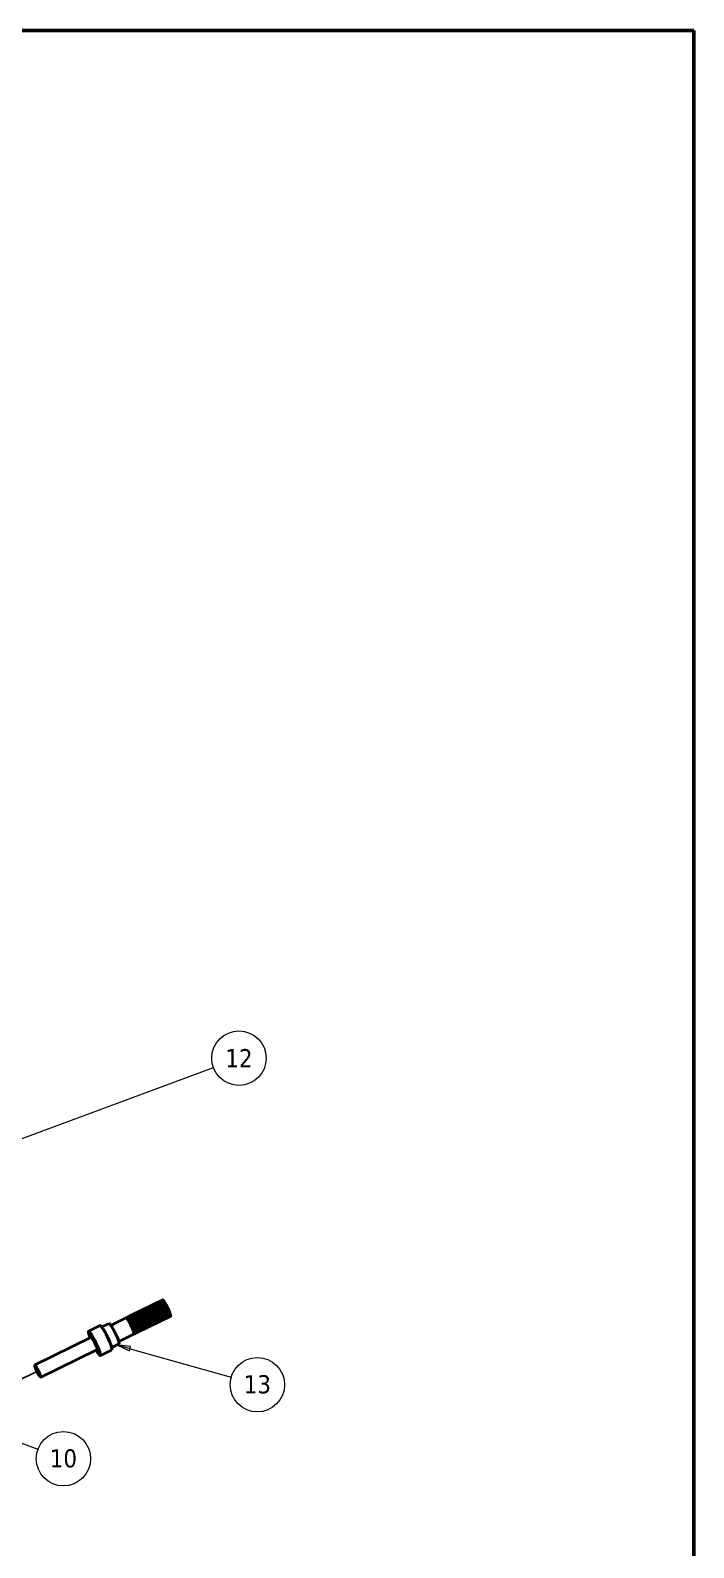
# Model space of a CAD drawing. Header units: millimetres. Extents: x 100 to 4572, y -190 to 4100.
# Drawn here: x 2139 to 2870, y 2429 to 4100 of the extents above; entities that cross this region are included whole.
import ezdxf

# ---------------------------------------------------------------- set-up
doc = ezdxf.new("R2010")
doc.units = ezdxf.units.MM
doc.header["$LTSCALE"] = 10
for name, color, linetype, lineweight in [('Border (ISO)', 7, 'Continuous', 50), ('Symbol (ISO)', 7, 'Continuous', 18), ('Tweak Trail (ISO)', 7, 'Continuous', 25), ('Visible (ISO)', 7, 'Continuous', 35)]:
    doc.layers.add(name, color=color, linetype=linetype, lineweight=lineweight)
doc.styles.add('Note Text (ISO)', font='tahoma.ttf')

# ---------------------------------------------------------------- blocks, each defined once
blk = doc.blocks.new('Borders 1')
at = {"layer": 'Border (ISO)'}
for p, q in [((10, 410), (287, 410)), ((287, 410), (287, 10))]:
    blk.add_line(p, q, dxfattribs=at)
blk = doc.blocks.new('Balloon18')
at = {"layer": 'Symbol (ISO)'}
for p, q in [((206.17, 256.87), (204.77, 257.4)), ((206.26, 257.11), (204.77, 257.4)), ((204.77, 257.4), (206.09, 256.64)), ((206.09, 256.64), (206.26, 257.11)), ((206.17, 256.87), (214.71, 253.71))]:
    blk.add_line(p, q, dxfattribs=at)
at = {"layer": 'Symbol (ISO)', "flags": 128}
blk.add_lwpolyline([(206.26, 257.11), (204.77, 257.4), (206.09, 256.64), (206.26, 257.11)], dxfattribs=at)
at = {"layer": 'Symbol (ISO)'}
blk.add_circle((217.52, 252.67), 3, dxfattribs=at)
blk.add_solid([(206.26, 257.11), (204.77, 257.4), (206.09, 256.64), (206.26, 257.11)], dxfattribs=at)
at = {"layer": 'Symbol (ISO)', "insert": (217.52, 252.69), "char_height": 2, "attachment_point": 5, "style": 'Note Text (ISO)'}
blk.add_mtext('10', dxfattribs=at)
blk = doc.blocks.new('Balloon19')
at = {"layer": 'Symbol (ISO)'}
for p, q in [((224.86, 264.79), (223.42, 265.2)), ((224.93, 265.04), (223.42, 265.2)), ((223.42, 265.2), (224.8, 264.55)), ((224.8, 264.55), (224.93, 265.04)), ((224.86, 264.79), (236.03, 261.64))]:
    blk.add_line(p, q, dxfattribs=at)
at = {"layer": 'Symbol (ISO)', "flags": 128}
blk.add_lwpolyline([(224.93, 265.04), (223.42, 265.2), (224.8, 264.55), (224.93, 265.04)], dxfattribs=at)
at = {"layer": 'Symbol (ISO)'}
blk.add_circle((238.9, 260.82), 3, dxfattribs=at)
blk.add_solid([(224.93, 265.04), (223.42, 265.2), (224.8, 264.55), (224.93, 265.04)], dxfattribs=at)
at = {"layer": 'Symbol (ISO)', "insert": (238.9, 260.85), "char_height": 2, "attachment_point": 5, "style": 'Note Text (ISO)'}
blk.add_mtext('13', dxfattribs=at)
blk = doc.blocks.new('Balloon20')
at = {"layer": 'Symbol (ISO)'}
for p, q in [((210.26, 286.95), (234.06, 295.75)), ((210.17, 287.18), (208.85, 286.43)), ((210.26, 286.95), (208.85, 286.43)), ((208.85, 286.43), (210.35, 286.71)), ((210.35, 286.71), (210.17, 287.18))]:
    blk.add_line(p, q, dxfattribs=at)
at = {"layer": 'Symbol (ISO)', "flags": 128}
blk.add_lwpolyline([(210.17, 287.18), (208.85, 286.43), (210.35, 286.71), (210.17, 287.18)], dxfattribs=at)
at = {"layer": 'Symbol (ISO)'}
blk.add_circle((236.87, 296.79), 3, dxfattribs=at)
blk.add_solid([(210.17, 287.18), (208.85, 286.43), (210.35, 286.71), (210.17, 287.18)], dxfattribs=at)
at = {"layer": 'Symbol (ISO)', "insert": (236.87, 296.79), "char_height": 2, "attachment_point": 5, "style": 'Note Text (ISO)'}
blk.add_mtext('12', dxfattribs=at)

msp = doc.modelspace()

# ---------------------------------------------------------------- linework, layer by layer
at = {"layer": 'Tweak Trail (ISO)'}
msp.add_line((2066.3, 2584), (2146.6, 2623.2), dxfattribs=at)
at = {"layer": 'Visible (ISO)'}
for p, q in [((2284.9, 2701.8), (2249.2, 2684.4)), ((2249.3, 2684.4), (2285, 2701.8)), ((2285.2, 2701.8), (2249.5, 2684.4)), ((2249.5, 2684.3), (2285.2, 2701.7)), ((2285.5, 2701.5), (2249.8, 2684.1)), ((2249.9, 2684), (2285.6, 2701.4)), ((2285.9, 2701), (2250.3, 2683.6)), ((2250.4, 2683.4), (2286.1, 2700.8)), ((2286.5, 2700.3), (2250.8, 2682.9)), ((2250.9, 2682.7), (2286.6, 2700.1)), ((2287.1, 2699.4), (2251.4, 2682)), ((2251.5, 2681.7), (2287.2, 2699.1)), ((2287.7, 2698.3), (2252, 2680.9)), ((2287.7, 2698.3), (2252, 2680.9)), ((2252.2, 2680.6), (2287.9, 2698)), ((2288.4, 2697.1), (2252.7, 2679.7)), ((2288.4, 2697.1), (2252.7, 2679.7)), ((2252.9, 2679.4), (2288.6, 2696.8)), ((2289.2, 2695.8), (2253.5, 2678.4)), ((2253.6, 2678), (2289.3, 2695.4)), ((2289.9, 2694.4), (2254.2, 2677)), ((2254.4, 2676.6), (2290.1, 2694)), ((2290.6, 2692.9), (2254.9, 2675.5)), ((2255.1, 2675.2), (2290.8, 2692.6)), ((2291.3, 2691.5), (2255.6, 2674.1)), ((2255.7, 2673.7), (2291.4, 2691.1)), ((2217.7, 2671.8), (2225.4, 2675.5)), ((2226.3, 2675.3), (2225.6, 2675.5)), ((2227.7, 2673.9), (2247.7, 2683.6)), ((2291.9, 2690.1), (2256.2, 2672.7)), ((2292, 2689.6), (2256.3, 2672.2)), ((2256.4, 2672.3), (2292, 2689.7)), ((2292.5, 2688.7), (2256.8, 2671.3)), ((2256.9, 2671), (2292.6, 2688.4)), ((2292.6, 2688.4), (2256.9, 2671)), ((2292.9, 2687.5), (2257.2, 2670.1)), ((2257.4, 2669.8), (2293, 2687.2)), ((2293.3, 2686.4), (2257.6, 2669)), ((2257.7, 2668.7), (2293.4, 2686.1)), ((2293.6, 2685.5), (2257.9, 2668.1)), ((2258, 2667.9), (2293.6, 2685.3)), ((2258, 2666.4), (2293.7, 2683.8)), ((2293.8, 2684.7), (2258.1, 2667.3)), ((2258.1, 2667.2), (2293.8, 2684.6)), ((2293.8, 2684.2), (2258.1, 2666.8)), ((2258.1, 2666.7), (2293.8, 2684.1)), ((2293.8, 2683.9), (2258.1, 2666.5)), ((2143.7, 2630.2), (2205.7, 2660.4)), ((2202.5, 2666.5), (2202.7, 2667.1)), ((2202.9, 2667.3), (2215.4, 2673.4)), ((2216.3, 2673.2), (2215.6, 2673.4)), ((2236.4, 2655.9), (2253.2, 2664.1)), ((2150.3, 2616.7), (2212.3, 2646.9)), ((2215.1, 2640.6), (2215.8, 2640.4)), ((2216, 2640.4), (2228.5, 2646.5)), ((2228.7, 2649.3), (2236.3, 2653.1)), ((2228.9, 2647.3), (2228.7, 2646.7)), ((2236.7, 2653.9), (2236.5, 2653.2)), ((2143.4, 2629.4), (2143.6, 2630.1)), ((2149.5, 2616.9), (2150.2, 2616.7))]:
    msp.add_line(p, q, dxfattribs=at)
for centre, major_axis, start_param, end_param in [((2289.3, 2692.8), (-4.38, 8.99), 6.238285, 6.278562), ((2285.4, 2700.1), (1.4, -2.87), 2.080105, 2.126183), ((2289.3, 2692.8), (-4.38, 8.99), 6.077178, 6.117455), ((2285.4, 2700.4), (1.4, -2.87), 1.859506, 1.965076), ((2289.3, 2692.8), (-4.38, 8.99), 5.91607, 5.956347), ((2285.6, 2700.5), (1.4, -2.87), 1.64535, 1.803968), ((2289.3, 2692.8), (4.38, -8.99), 2.61337, 2.653647), ((2285.8, 2700.5), (1.4, -2.87), 1.432681, 1.642861), ((2289.3, 2692.8), (4.38, -8.99), 2.452263, 2.49254), ((2286.1, 2700.2), (1.4, -2.87), 1.244319, 1.481754), ((2286.9, 2699.4), (0.0438, -0.0899), 4.385912, 5.232204), ((2289.3, 2692.8), (4.38, -8.99), 2.291156, 2.331433), ((2286.5, 2699.7), (1.4, -2.87), 1.083212, 1.320646), ((2287.5, 2698.4), (0.0438, -0.0899), 4.224805, 5.385336), ((2289.3, 2692.8), (4.06, -8.34), 2.224811, 2.243743), ((2289.3, 2692.8), (4.38, -8.99), 2.130049, 2.170325), ((2287, 2699), (1.4, -2.87), 0.922105, 1.159539), ((2288.2, 2697.4), (0.0438, -0.0899), 4.063697, 5.224228), ((2289.3, 2692.8), (4.06, -8.34), 2.056631, 2.082636), ((2288.3, 2697.2), (0.0438, -0.0899), 5.198224, 5.845856), ((2289.8, 2694.2), (-1.4, 2.87), 6.12132, 6.283185), ((2289.3, 2692.8), (4.38, -8.99), 1.968941, 2.009218), ((2287.6, 2698.2), (1.4, -2.87), 0.760997, 0.998432), ((2288.9, 2696.2), (0.0438, -0.0899), 3.90259, 5.063121), ((2289.3, 2692.8), (4.06, -8.34), 1.895524, 1.921528), ((2289, 2696), (0.0438, -0.0899), 5.037116, 6.197647), ((2290.4, 2693), (-1.4, 2.87), 5.960213, 6.197647), ((2289.3, 2692.8), (4.38, -8.99), 1.807834, 1.848111), ((2288.1, 2697.2), (1.4, -2.87), 0.59989, 0.837324), ((2289.3, 2692.8), (4.06, -8.34), 1.734416, 1.760421), ((2289.5, 2694.9), (0.0438, -0.0899), 3.741483, 4.902014), ((2289.6, 2694.7), (0.0438, -0.0899), 4.876009, 6.03654), ((2291, 2691.7), (-1.4, 2.87), 5.799106, 6.03654), ((2289.3, 2692.8), (4.38, -8.99), 1.646727, 1.687003), ((2288.7, 2696.1), (1.4, -2.87), 0.438783, 0.676217), ((2290.2, 2693.5), (0.0438, -0.0899), 3.580375, 4.740906), ((2289.3, 2692.8), (4.06, -8.34), 1.573309, 1.599314), ((2290.3, 2693.3), (0.0438, -0.0899), 4.714902, 5.875432), ((2291.5, 2690.5), (1.4, -2.87), 2.496406, 2.73384), ((2289.3, 2692.8), (4.38, -8.99), 1.485619, 1.525896), ((2289.4, 2695), (1.4, -2.87), 0.277676, 0.51511), ((2290.9, 2692.2), (-0.0438, 0.0899), 0.277676, 1.438206), ((2289.3, 2692.8), (4.06, -8.34), 1.412202, 1.438206), ((2291, 2692), (0.0438, -0.0899), 4.553794, 5.714325), ((2292, 2689.4), (1.4, -2.87), 2.335298, 2.572733), ((2289.3, 2692.8), (4.38, -8.99), 1.324512, 1.364789), ((2290, 2693.8), (1.4, -2.87), 0.116568, 0.354002), ((2289.3, 2692.8), (4.06, -8.34), 1.251094, 1.277099), ((2291.5, 2690.8), (-0.0438, 0.0899), 0.116568, 1.277099), ((2230.9, 2664.3), (-5.5, 11.2), 3.141593, 6.283185), ((2231.3, 2664.5), (5.3, -10.8), 0.12322, 3.018373), ((2291.6, 2690.6), (0.0438, -0.0899), 4.392687, 5.553218), ((2292.4, 2688.3), (1.4, -2.87), 2.174191, 2.411625), ((2289.3, 2692.8), (4.38, -8.99), 1.163405, 1.203681), ((2290.6, 2692.5), (1.4, -2.87), 0, 0.192895), ((2289.3, 2692.8), (4.06, -8.34), 1.089987, 1.115992), ((2292, 2689.5), (-0.0438, 0.0899), 0.256447, 1.115992), ((2292.1, 2689.3), (0.0438, -0.0899), 4.23158, 5.392111), ((2292.7, 2687.3), (1.4, -2.87), 2.013084, 2.250518), ((2289.3, 2692.8), (4.38, -8.99), 1.002297, 1.042574), ((2289.3, 2692.8), (4.06, -8.34), 0.92888, 0.95128), ((2292.6, 2688.2), (0.0438, -0.0899), 4.070472, 5.231003), ((2291.2, 2691.3), (1.4, -2.87), 0, 0.031788), ((2293, 2686.5), (1.4, -2.87), 1.851976, 2.089411), ((2289.3, 2692.8), (4.38, -8.99), 0.84119, 0.881467), ((2289.3, 2692.8), (4.06, -8.34), 0.767772, 0.768863), ((2293, 2687.1), (0.0438, -0.0899), 3.909365, 5.069896), ((2293.1, 2685.9), (1.4, -2.87), 1.690869, 1.928303), ((2289.3, 2692.8), (4.38, -8.99), 0.680083, 0.72036), ((2293.2, 2685.4), (1.4, -2.87), 1.529762, 1.750054), ((2293.1, 2685.1), (1.4, -2.87), 1.368654, 1.537189), ((2289.3, 2692.8), (4.38, -8.99), 0.518975, 0.559252), ((2293, 2685), (1.4, -2.87), 1.207547, 1.323657), ((2292.7, 2685.2), (1.4, -2.87), 1.04644, 1.104786), ((2289.3, 2692.8), (4.38, -8.99), 0.035653, 0.07593), ((2289.3, 2692.8), (4.38, -8.99), 0.357868, 0.398145), ((2289.3, 2692.8), (4.38, -8.99), 0.196761, 0.237038), ((2209, 2653.6), (-6.4, 13), 2.114421, 7.310357), ((2209.5, 2653.9), (6.6, -13.5), 6.159966, 9.547998), ((2209, 2653.6), (-3.29, 6.74), 3.141593, 6.283185), ((2221.9, 2660), (-6.6, 13.5), 3.141593, 6.283185), ((2222.4, 2660.2), (6.4, -13), 0.12322, 3.018373), ((2147, 2623.4), (3.29, -6.74), 6.159966, 9.547998)]:
    msp.add_ellipse(centre, major_axis=major_axis, ratio=0.12199, start_param=start_param, end_param=end_param, dxfattribs=at)
msp.add_ellipse((2146.6, 2623.2), major_axis=(-3.07, 6.29), ratio=0.12199, dxfattribs=at)
for points, knots in [([(2244, 2681.8), (2244, 2681.8), (2244, 2681.8), (2244, 2681.8), (2244, 2681.8), (2244, 2681.8), (2244, 2681.8), (2244, 2681.8), (2244, 2681.8), (2244, 2681.8), (2244.1, 2681.8), (2244.1, 2681.8), (2244.1, 2681.9), (2244.2, 2681.9), (2244.2, 2681.9)], [0.14014118, 0.14014118, 0.14014118, 0.14014118, 0.14027165, 0.14027165, 0.14027165, 0.14122264, 0.14122264, 0.1424727, 0.1424727, 0.14477668, 0.14477668, 0.15070663, 0.15070663, 0.16285086, 0.16285086, 0.16285086, 0.16285086]), ([(2244.3, 2681.9), (2244.3, 2681.9), (2244.2, 2681.9), (2244.1, 2681.8), (2244.1, 2681.8), (2244.1, 2681.8), (2244.1, 2681.8), (2244.1, 2681.8), (2244.1, 2681.8), (2244.1, 2681.8), (2244.1, 2681.8), (2244.1, 2681.8), (2244.1, 2681.8), (2244.1, 2681.8), (2244.1, 2681.8)], [0.1327605, 0.1327605, 0.1327605, 0.1327605, 0.14735929, 0.14735929, 0.15626398, 0.15626398, 0.15906372, 0.15906372, 0.16017144, 0.16017144, 0.16115682, 0.16115682, 0.16115682, 0.16128758, 0.16128758, 0.16128758, 0.16128758]), ([(2244.2, 2681.9), (2244.9, 2682.2), (2245.5, 2682.5), (2246.9, 2683.2), (2247.5, 2683.5), (2248.6, 2684.1), (2248.9, 2684.2), (2249.3, 2684.4)], [0.9331257, 0.9331257, 0.9331257, 0.9331257, 1.1124482, 1.1124482, 1.3050152, 1.3050152, 1.399755, 1.399755, 1.399755, 1.399755]), ([(2249.5, 2684.4), (2249.3, 2684.3), (2249.1, 2684.2), (2248.3, 2683.8), (2247.8, 2683.5), (2246.3, 2682.8), (2245.3, 2682.3), (2244.3, 2681.9)], [1.1672656, 1.1672656, 1.1672656, 1.1672656, 1.2116633, 1.2116633, 1.3285912, 1.3285912, 1.5439754, 1.5439754, 1.5439754, 1.5439754]), ([(2244.3, 2681.6), (2244.3, 2681.6), (2244.3, 2681.6), (2244.3, 2681.6), (2244.3, 2681.6), (2244.3, 2681.6), (2244.3, 2681.6), (2244.3, 2681.6), (2244.3, 2681.6), (2244.3, 2681.6), (2244.3, 2681.7), (2244.4, 2681.7), (2244.4, 2681.7), (2244.5, 2681.7), (2244.5, 2681.8)], [0.14014437, 0.14014437, 0.14014437, 0.14014437, 0.14027484, 0.14027484, 0.14027484, 0.14122583, 0.14122583, 0.14247591, 0.14247591, 0.14477991, 0.14477991, 0.15070996, 0.15070996, 0.16285454, 0.16285454, 0.16285454, 0.16285454]), ([(2244.6, 2681.7), (2244.6, 2681.7), (2244.5, 2681.6), (2244.5, 2681.6), (2244.4, 2681.6), (2244.4, 2681.6), (2244.4, 2681.6), (2244.4, 2681.6), (2244.4, 2681.6), (2244.4, 2681.6), (2244.4, 2681.6), (2244.4, 2681.6), (2244.4, 2681.6), (2244.4, 2681.6), (2244.4, 2681.6)], [0.13276421, 0.13276421, 0.13276421, 0.13276421, 0.14736263, 0.14736263, 0.15626769, 0.15626769, 0.15906755, 0.15906755, 0.16017532, 0.16017532, 0.16116074, 0.16116074, 0.16116074, 0.1612915, 0.1612915, 0.1612915, 0.1612915]), ([(2244.5, 2681.8), (2245.5, 2682.3), (2246.6, 2682.8), (2248.3, 2683.7), (2248.9, 2684), (2249.5, 2684.3)], [0.9290845, 0.9290845, 0.9290845, 0.9290845, 1.1388193, 1.1388193, 1.2622215, 1.2622215, 1.2622215, 1.2622215]), ([(2249.8, 2684.1), (2249.6, 2684), (2249.4, 2683.9), (2248.7, 2683.5), (2248.3, 2683.3), (2246.9, 2682.7), (2246.1, 2682.3), (2244.9, 2681.8), (2244.8, 2681.7), (2244.6, 2681.7)], [0.8710213, 0.8710213, 0.8710213, 0.8710213, 0.909334, 0.909334, 0.9843123, 0.9843123, 1.1378644, 1.1378644, 1.1607127, 1.1607127, 1.1607127, 1.1607127]), ([(2244.7, 2681.2), (2244.7, 2681.2), (2244.7, 2681.2), (2244.7, 2681.2), (2244.7, 2681.2), (2244.7, 2681.2), (2244.7, 2681.2), (2244.7, 2681.2), (2244.7, 2681.3), (2244.7, 2681.3), (2244.7, 2681.3), (2244.8, 2681.3), (2244.8, 2681.3), (2244.9, 2681.3), (2244.9, 2681.4)], [0.14014989, 0.14014989, 0.14014989, 0.14014989, 0.14028035, 0.14028035, 0.14028035, 0.14123136, 0.14123136, 0.14248147, 0.14248147, 0.14478558, 0.14478558, 0.15071596, 0.15071596, 0.16286159, 0.16286159, 0.16286159, 0.16286159]), ([(2245, 2681.2), (2245, 2681.2), (2244.9, 2681.2), (2244.9, 2681.2), (2244.8, 2681.2), (2244.8, 2681.2), (2244.8, 2681.2), (2244.8, 2681.2), (2244.8, 2681.2), (2244.8, 2681.2), (2244.8, 2681.2), (2244.8, 2681.2), (2244.8, 2681.2), (2244.8, 2681.2), (2244.8, 2681.2)], [0.13277221, 0.13277221, 0.13277221, 0.13277221, 0.14736984, 0.14736984, 0.15627571, 0.15627571, 0.15907582, 0.15907582, 0.16018369, 0.16018369, 0.1611692, 0.1611692, 0.1611692, 0.16129996, 0.16129996, 0.16129996, 0.16129996]), ([(2244.9, 2681.4), (2245.6, 2681.8), (2246.4, 2682.2), (2248.1, 2683.1), (2249, 2683.5), (2249.9, 2684)], [1.6324821, 1.6324821, 1.6324821, 1.6324821, 1.9162809, 1.9162809, 2.2745194, 2.2745194, 2.2745194, 2.2745194]), ([(2250.3, 2683.6), (2250, 2683.5), (2249.8, 2683.3), (2249.1, 2683), (2248.7, 2682.9), (2247.4, 2682.3), (2246.6, 2681.9), (2245.5, 2681.4), (2245.3, 2681.3), (2245, 2681.2)], [1.0782527, 1.0782527, 1.0782527, 1.0782527, 1.1378069, 1.1378069, 1.2339762, 1.2339762, 1.4380009, 1.4380009, 1.4870639, 1.4870639, 1.4870639, 1.4870639]), ([(2245.2, 2680.6), (2245.2, 2680.6), (2245.2, 2680.6), (2245.2, 2680.6), (2245.2, 2680.6), (2245.2, 2680.6), (2245.2, 2680.6), (2245.2, 2680.6), (2245.2, 2680.6), (2245.2, 2680.6), (2245.2, 2680.7), (2245.2, 2680.7), (2245.3, 2680.7), (2245.3, 2680.7), (2245.4, 2680.8)], [0.14016061, 0.14016061, 0.14016061, 0.14016061, 0.14029108, 0.14029108, 0.14029108, 0.14124209, 0.14124209, 0.14249224, 0.14249224, 0.14479645, 0.14479645, 0.15072716, 0.15072716, 0.16287395, 0.16287395, 0.16287395, 0.16287395]), ([(2245.5, 2680.6), (2245.5, 2680.6), (2245.5, 2680.5), (2245.4, 2680.5), (2245.4, 2680.5), (2245.3, 2680.5), (2245.3, 2680.5), (2245.3, 2680.5), (2245.3, 2680.5), (2245.3, 2680.5), (2245.3, 2680.5), (2245.3, 2680.5), (2245.3, 2680.5), (2245.3, 2680.5), (2245.3, 2680.5)], [0.13278465, 0.13278465, 0.13278465, 0.13278465, 0.14738105, 0.14738105, 0.15628817, 0.15628817, 0.15908867, 0.15908867, 0.1601967, 0.1601967, 0.16118235, 0.16118235, 0.16118235, 0.1613131, 0.1613131, 0.1613131, 0.1613131]), ([(2245.4, 2680.8), (2246.2, 2681.2), (2247.1, 2681.7), (2248.8, 2682.6), (2249.6, 2683), (2250.4, 2683.4)], [0.2764309, 0.2764309, 0.2764309, 0.2764309, 0.5667949, 0.5667949, 0.8389319, 0.8389319, 0.8389319, 0.8389319]), ([(2250.8, 2682.9), (2250.5, 2682.8), (2250.3, 2682.6), (2249.6, 2682.3), (2249.3, 2682.2), (2248.4, 2681.8), (2247.9, 2681.6), (2246.8, 2681.1), (2246.2, 2680.8), (2245.5, 2680.6)], [0.8897162, 0.8897162, 0.8897162, 0.8897162, 0.9378559, 0.9378559, 1.0110726, 1.0110726, 1.0990481, 1.0990481, 1.2186839, 1.2186839, 1.2186839, 1.2186839]), ([(2245.8, 2679.8), (2245.8, 2679.8), (2245.8, 2679.8), (2245.8, 2679.8), (2245.8, 2679.8), (2245.8, 2679.8), (2245.8, 2679.8), (2245.8, 2679.8), (2245.8, 2679.8), (2245.8, 2679.9), (2245.8, 2679.9), (2245.9, 2679.9), (2245.9, 2679.9), (2246, 2680)], [0.01000934, 0.01000934, 0.01000934, 0.01000934, 0.01031241, 0.01031241, 0.0112002, 0.0112002, 0.01249798, 0.01249798, 0.01514535, 0.01514535, 0.02334092, 0.02334092, 0.03719464, 0.03719464, 0.03719464, 0.03719464]), ([(2246.1, 2679.7), (2246.1, 2679.7), (2246, 2679.7), (2246, 2679.7), (2245.9, 2679.7), (2245.9, 2679.7), (2245.9, 2679.7), (2245.9, 2679.7), (2245.9, 2679.7), (2245.9, 2679.7), (2245.9, 2679.7), (2245.9, 2679.7), (2245.9, 2679.7), (2245.9, 2679.7), (2245.9, 2679.7)], [0.13280736, 0.13280736, 0.13280736, 0.13280736, 0.14740153, 0.14740153, 0.15631093, 0.15631093, 0.15911214, 0.15911214, 0.16022046, 0.16022046, 0.16120635, 0.16120635, 0.16120635, 0.16133711, 0.16133711, 0.16133711, 0.16133711]), ([(2246, 2680), (2246.9, 2680.5), (2247.9, 2681.1), (2249.6, 2682), (2250.3, 2682.3), (2250.9, 2682.7)], [0.057838, 0.057838, 0.057838, 0.057838, 0.3958161, 0.3958161, 0.6161961, 0.6161961, 0.6161961, 0.6161961]), ([(2251.4, 2682), (2251.1, 2681.9), (2250.9, 2681.7), (2250.2, 2681.4), (2249.8, 2681.2), (2248.9, 2680.9), (2248.4, 2680.7), (2247.3, 2680.2), (2246.7, 2680), (2246.1, 2679.7)], [0.8537363, 0.8537363, 0.8537363, 0.8537363, 0.9017906, 0.9017906, 0.9741006, 0.9741006, 1.061623, 1.061623, 1.1690151, 1.1690151, 1.1690151, 1.1690151]), ([(2246.4, 2678.8), (2246.4, 2678.8), (2246.4, 2678.8), (2246.4, 2678.8), (2246.4, 2678.8), (2246.4, 2678.8), (2246.4, 2678.8), (2246.4, 2678.8), (2246.4, 2678.8), (2246.4, 2678.8), (2246.4, 2678.9), (2246.4, 2678.9), (2246.5, 2678.9), (2246.5, 2679), (2246.6, 2679)], [0.14018022, 0.14018022, 0.14018022, 0.14018022, 0.14031069, 0.14031069, 0.14031069, 0.14126172, 0.14126172, 0.14251193, 0.14251193, 0.14481635, 0.14481635, 0.15074765, 0.15074765, 0.16289654, 0.16289654, 0.16289654, 0.16289654]), ([(2246.8, 2678.7), (2246.7, 2678.7), (2246.6, 2678.6), (2246.6, 2678.6), (2246.6, 2678.6), (2246.5, 2678.6), (2246.5, 2678.6), (2246.5, 2678.6), (2246.5, 2678.6), (2246.5, 2678.6), (2246.5, 2678.6), (2246.5, 2678.6)], [0.06563707, 0.06563707, 0.06563707, 0.06563707, 0.08437463, 0.08437463, 0.09139706, 0.09139706, 0.09394759, 0.09394759, 0.09547457, 0.09547457, 0.09614027, 0.09614027, 0.09614027, 0.09614027]), ([(2246.6, 2679), (2247.5, 2679.5), (2248.5, 2680.1), (2249.9, 2680.9), (2250.3, 2681.1), (2251, 2681.4), (2251.2, 2681.6), (2251.5, 2681.7), (2251.5, 2681.7), (2251.5, 2681.7)], [0.5366031, 0.5366031, 0.5366031, 0.5366031, 0.7248425, 0.7248425, 0.801019, 0.801019, 0.8517773, 0.8517773, 0.8537363, 0.8537363, 0.8537363, 0.8537363]), ([(2252, 2680.9), (2251.9, 2680.8), (2251.7, 2680.8), (2250.7, 2680.2), (2249.8, 2679.9), (2248.1, 2679.2), (2247.4, 2679), (2246.8, 2678.7)], [0.6161961, 0.6161961, 0.6161961, 0.6161961, 0.6658536, 0.6658536, 0.9638679, 0.9638679, 1.1705541, 1.1705541, 1.1705541, 1.1705541]), ([(2247.1, 2677.7), (2247.1, 2677.7), (2247.1, 2677.7), (2247.1, 2677.7), (2247.1, 2677.7), (2247.1, 2677.7), (2247.1, 2677.7), (2247.1, 2677.7), (2247.1, 2677.7), (2247.1, 2677.7), (2247.1, 2677.7), (2247.1, 2677.7), (2247.2, 2677.8), (2247.2, 2677.8), (2247.3, 2677.8)], [0.14016061, 0.14016061, 0.14016061, 0.14016061, 0.14029108, 0.14029108, 0.14029108, 0.14124209, 0.14124209, 0.14249224, 0.14249224, 0.14479645, 0.14479645, 0.15072716, 0.15072716, 0.16287395, 0.16287395, 0.16287395, 0.16287395]), ([(2247.5, 2677.5), (2247.4, 2677.5), (2247.4, 2677.5), (2247.3, 2677.5), (2247.3, 2677.5), (2247.2, 2677.5), (2247.2, 2677.5), (2247.2, 2677.5), (2247.2, 2677.5), (2247.2, 2677.5), (2247.2, 2677.5), (2247.2, 2677.5), (2247.2, 2677.5), (2247.2, 2677.5), (2247.2, 2677.5)], [0.13278465, 0.13278465, 0.13278465, 0.13278465, 0.14738105, 0.14738105, 0.15628817, 0.15628817, 0.15908867, 0.15908867, 0.1601967, 0.1601967, 0.16118235, 0.16118235, 0.16118235, 0.1613131, 0.1613131, 0.1613131, 0.1613131]), ([(2247.3, 2677.8), (2248.2, 2678.4), (2249.2, 2679), (2250.6, 2679.8), (2251, 2680), (2251.6, 2680.3), (2251.9, 2680.5), (2252.2, 2680.6), (2252.2, 2680.6), (2252.2, 2680.6)], [0.5587438, 0.5587438, 0.5587438, 0.5587438, 0.755351, 0.755351, 0.8344569, 0.8344569, 0.8867243, 0.8867243, 0.8897162, 0.8897162, 0.8897162, 0.8897162]), ([(2252.7, 2679.7), (2252.4, 2679.5), (2252.1, 2679.4), (2250.7, 2678.8), (2249.7, 2678.4), (2248.2, 2677.8), (2247.8, 2677.7), (2247.5, 2677.5)], [0.8389319, 0.8389319, 0.8389319, 0.8389319, 0.944849, 0.944849, 1.2795924, 1.2795924, 1.394672, 1.394672, 1.394672, 1.394672]), ([(2249.2, 2684.4), (2249.2, 2684.4), (2249.1, 2684.3), (2248.6, 2684.1), (2248.1, 2683.8), (2247.7, 2683.6)], [1.07006771, 1.07006771, 1.07006771, 1.07006771, 1.08068102, 1.08068102, 1.16390187, 1.16390187, 1.16390187, 1.16390187]), ([(2247.8, 2676.4), (2247.8, 2676.4), (2247.8, 2676.4), (2247.8, 2676.4), (2247.8, 2676.4), (2247.8, 2676.4), (2247.8, 2676.4), (2247.8, 2676.4), (2247.8, 2676.4), (2247.8, 2676.4), (2247.8, 2676.4), (2247.8, 2676.5), (2247.9, 2676.5), (2247.9, 2676.5), (2248, 2676.6)], [0.14014989, 0.14014989, 0.14014989, 0.14014989, 0.14028035, 0.14028035, 0.14028035, 0.14123136, 0.14123136, 0.14248147, 0.14248147, 0.14478558, 0.14478558, 0.15071596, 0.15071596, 0.16286159, 0.16286159, 0.16286159, 0.16286159]), ([(2248.2, 2676.2), (2248.1, 2676.2), (2248.1, 2676.2), (2248, 2676.2), (2248, 2676.2), (2248, 2676.2), (2247.9, 2676.2), (2247.9, 2676.2), (2247.9, 2676.2), (2247.9, 2676.2), (2247.9, 2676.2), (2247.9, 2676.2), (2247.9, 2676.2), (2247.9, 2676.2), (2247.9, 2676.2)], [0.13277221, 0.13277221, 0.13277221, 0.13277221, 0.14736984, 0.14736984, 0.15627571, 0.15627571, 0.15907582, 0.15907582, 0.16018369, 0.16018369, 0.1611692, 0.1611692, 0.1611692, 0.16129996, 0.16129996, 0.16129996, 0.16129996]), ([(2248, 2676.6), (2248.8, 2677.1), (2249.6, 2677.6), (2251, 2678.3), (2251.4, 2678.6), (2252.2, 2679), (2252.5, 2679.2), (2252.8, 2679.3), (2252.9, 2679.4), (2252.9, 2679.4)], [0.6647843, 0.6647843, 0.6647843, 0.6647843, 0.8791263, 0.8791263, 0.9952211, 0.9952211, 1.068411, 1.068411, 1.0782527, 1.0782527, 1.0782527, 1.0782527]), ([(2253.5, 2678.4), (2253.4, 2678.3), (2253.3, 2678.3), (2252.2, 2677.8), (2251.1, 2677.3), (2249.4, 2676.7), (2248.8, 2676.4), (2248.2, 2676.2)], [2.2745194, 2.2745194, 2.2745194, 2.2745194, 2.3000886, 2.3000886, 2.7002391, 2.7002391, 2.9128398, 2.9128398, 2.9128398, 2.9128398]), ([(2248.5, 2675), (2248.5, 2675), (2248.5, 2675), (2248.5, 2675), (2248.5, 2675), (2248.5, 2675), (2248.5, 2675), (2248.5, 2675), (2248.5, 2675), (2248.5, 2675), (2248.6, 2675.1), (2248.6, 2675.1), (2248.6, 2675.1), (2248.7, 2675.2), (2248.7, 2675.2)], [0.14014437, 0.14014437, 0.14014437, 0.14014437, 0.14027484, 0.14027484, 0.14027484, 0.14122583, 0.14122583, 0.14247591, 0.14247591, 0.14477991, 0.14477991, 0.15070996, 0.15070996, 0.16285454, 0.16285454, 0.16285454, 0.16285454]), ([(2248.9, 2674.8), (2248.9, 2674.8), (2248.8, 2674.8), (2248.8, 2674.8), (2248.7, 2674.8), (2248.7, 2674.8), (2248.7, 2674.8), (2248.7, 2674.8), (2248.7, 2674.8), (2248.6, 2674.8), (2248.6, 2674.8), (2248.6, 2674.8), (2248.6, 2674.8), (2248.6, 2674.8), (2248.6, 2674.8)], [0.13276421, 0.13276421, 0.13276421, 0.13276421, 0.14736263, 0.14736263, 0.15626769, 0.15626769, 0.15906755, 0.15906755, 0.16017532, 0.16017532, 0.16116074, 0.16116074, 0.16116074, 0.1612915, 0.1612915, 0.1612915, 0.1612915]), ([(2252.7, 2679.7), (2252.4, 2679.6), (2252.1, 2679.5), (2251.6, 2679.2), (2251.4, 2679.1), (2250.8, 2678.9), (2250.6, 2678.7), (2250, 2678.5), (2249.8, 2678.4), (2249.2, 2678.2), (2249, 2678.1), (2248.7, 2678)], [4.712389, 4.712389, 4.712389, 4.712389, 4.7482259, 4.7482259, 4.7840628, 4.7840628, 4.8198997, 4.8198997, 4.8557365, 4.8557365, 4.8915734, 4.8915734, 4.8915734, 4.8915734]), ([(2248.7, 2675.2), (2249.2, 2675.5), (2249.7, 2675.8), (2250.8, 2676.5), (2251.4, 2676.9), (2252.5, 2677.4), (2252.9, 2677.6), (2253.4, 2677.9), (2253.5, 2678), (2253.6, 2678)], [0.5809258, 0.5809258, 0.5809258, 0.5809258, 0.6641851, 0.6641851, 0.7828977, 0.7828977, 0.8503284, 0.8503284, 0.8710213, 0.8710213, 0.8710213, 0.8710213]), ([(2254.2, 2677), (2254.1, 2676.9), (2254, 2676.9), (2253.1, 2676.5), (2252.4, 2676.1), (2250.7, 2675.5), (2249.8, 2675.1), (2248.9, 2674.8)], [1.2622215, 1.2622215, 1.2622215, 1.2622215, 1.2803415, 1.2803415, 1.4312217, 1.4312217, 1.5949409, 1.5949409, 1.5949409, 1.5949409]), ([(2249.4, 2673.8), (2250.3, 2674.3), (2251.1, 2674.8), (2252.6, 2675.7), (2253.1, 2676), (2253.9, 2676.4), (2254.1, 2676.5), (2254.4, 2676.6)], [0.7902676, 0.7902676, 0.7902676, 0.7902676, 0.990545, 0.990545, 1.1133115, 1.1133115, 1.1672656, 1.1672656, 1.1672656, 1.1672656]), ([(2254.9, 2675.5), (2254.7, 2675.4), (2254.5, 2675.3), (2253.7, 2674.9), (2253, 2674.7), (2251.4, 2674), (2250.5, 2673.7), (2249.6, 2673.4)], [1.399755, 1.399755, 1.399755, 1.399755, 1.453839, 1.453839, 1.6278875, 1.6278875, 1.8679613, 1.8679613, 1.8679613, 1.8679613]), ([(2250.1, 2672.3), (2250.4, 2672.5), (2250.6, 2672.6), (2251.8, 2673.4), (2252.6, 2673.8), (2254, 2674.6), (2254.5, 2674.9), (2255.1, 2675.2)], [0.7658348, 0.7658348, 0.7658348, 0.7658348, 0.8113732, 0.8113732, 0.973423, 0.973423, 1.0700677, 1.0700677, 1.0700677, 1.0700677]), ([(2255.6, 2674.1), (2255.2, 2673.9), (2254.9, 2673.7), (2253.9, 2673.3), (2253.2, 2673), (2251.8, 2672.5), (2251.1, 2672.2), (2250.3, 2671.9)], [0.6753395, 0.6753395, 0.6753395, 0.6753395, 0.7129096, 0.7129096, 0.7755333, 0.7755333, 0.8518058, 0.8518058, 0.8518058, 0.8518058]), ([(2252, 2680.9), (2252, 2680.9), (2252, 2680.9), (2252, 2680.9), (2252, 2680.9), (2252, 2680.9), (2252, 2680.9), (2251.9, 2680.9), (2251.9, 2680.9), (2251.9, 2680.8), (2251.9, 2680.8), (2251.9, 2680.8)], [4.71238898, 4.71238898, 4.71238898, 4.71238898, 4.7137792, 4.7137792, 4.715169419, 4.715169419, 4.716559638, 4.716559638, 4.717949858, 4.717949858, 4.719340077, 4.719340077, 4.719340077, 4.719340077]), ([(2249.3, 2673.6), (2249.3, 2673.6), (2249.3, 2673.6), (2249.3, 2673.6), (2249.3, 2673.6), (2249.3, 2673.6), (2249.3, 2673.6), (2249.3, 2673.6), (2249.3, 2673.6), (2249.3, 2673.6), (2249.3, 2673.6), (2249.3, 2673.7), (2249.3, 2673.7), (2249.4, 2673.7), (2249.4, 2673.8)], [0.14014118, 0.14014118, 0.14014118, 0.14014118, 0.14027165, 0.14027165, 0.14027165, 0.14122264, 0.14122264, 0.1424727, 0.1424727, 0.14477668, 0.14477668, 0.15070663, 0.15070663, 0.16285086, 0.16285086, 0.16285086, 0.16285086]), ([(2249.6, 2673.4), (2249.6, 2673.4), (2249.5, 2673.4), (2249.5, 2673.3), (2249.4, 2673.3), (2249.4, 2673.3), (2249.4, 2673.3), (2249.4, 2673.3), (2249.4, 2673.4), (2249.4, 2673.4), (2249.4, 2673.4), (2249.4, 2673.4), (2249.4, 2673.4), (2249.4, 2673.4), (2249.4, 2673.4)], [0.1327605, 0.1327605, 0.1327605, 0.1327605, 0.14735929, 0.14735929, 0.15626398, 0.15626398, 0.15906372, 0.15906372, 0.16017144, 0.16017144, 0.16115682, 0.16115682, 0.16115682, 0.16128758, 0.16128758, 0.16128758, 0.16128758]), ([(2249.9, 2672.1), (2249.9, 2672.1), (2249.9, 2672.1), (2249.9, 2672.1), (2249.9, 2672.1), (2249.9, 2672.1), (2249.9, 2672.1), (2249.9, 2672.1), (2250, 2672.2), (2250, 2672.2), (2250, 2672.2), (2250, 2672.2), (2250, 2672.3), (2250.1, 2672.3), (2250.1, 2672.3)], [0.14014163, 0.14014163, 0.14014163, 0.14014163, 0.1402721, 0.1402721, 0.1402721, 0.14122309, 0.14122309, 0.14247316, 0.14247316, 0.14477714, 0.14477714, 0.1507071, 0.1507071, 0.16285139, 0.16285139, 0.16285139, 0.16285139]), ([(2250.3, 2671.9), (2250.3, 2671.9), (2250.2, 2671.9), (2250.2, 2671.9), (2250.1, 2671.9), (2250.1, 2671.9), (2250.1, 2671.9), (2250.1, 2671.9), (2250.1, 2671.9), (2250.1, 2671.9), (2250.1, 2671.9), (2250, 2671.9), (2250, 2671.9), (2250, 2671.9), (2250, 2671.9)], [0.13276103, 0.13276103, 0.13276103, 0.13276103, 0.14735976, 0.14735976, 0.15626451, 0.15626451, 0.15906427, 0.15906427, 0.160172, 0.160172, 0.16115738, 0.16115738, 0.16115738, 0.16128814, 0.16128814, 0.16128814, 0.16128814]), ([(2250.6, 2670.7), (2250.6, 2670.7), (2250.6, 2670.7), (2250.6, 2670.7), (2250.6, 2670.7), (2250.6, 2670.7), (2250.6, 2670.7), (2250.6, 2670.7), (2250.6, 2670.7), (2250.6, 2670.7), (2250.6, 2670.8), (2250.6, 2670.8), (2250.7, 2670.8), (2250.7, 2670.9), (2250.8, 2670.9)], [0.14014574, 0.14014574, 0.14014574, 0.14014574, 0.14027621, 0.14027621, 0.14027621, 0.14122721, 0.14122721, 0.14247729, 0.14247729, 0.14478131, 0.14478131, 0.1507114, 0.1507114, 0.16285612, 0.16285612, 0.16285612, 0.16285612]), ([(2251, 2670.5), (2250.9, 2670.5), (2250.9, 2670.5), (2250.8, 2670.5), (2250.8, 2670.5), (2250.7, 2670.5), (2250.7, 2670.5), (2250.7, 2670.5), (2250.7, 2670.5), (2250.7, 2670.5), (2250.7, 2670.5), (2250.7, 2670.5), (2250.7, 2670.5), (2250.7, 2670.5), (2250.7, 2670.5)], [0.1327658, 0.1327658, 0.1327658, 0.1327658, 0.14736406, 0.14736406, 0.15626929, 0.15626929, 0.1590692, 0.1590692, 0.16017699, 0.16017699, 0.16116243, 0.16116243, 0.16116243, 0.16129318, 0.16129318, 0.16129318, 0.16129318]), ([(2250.8, 2670.9), (2251.4, 2671.3), (2252, 2671.7), (2253.5, 2672.6), (2254.3, 2673), (2255.4, 2673.5), (2255.6, 2673.6), (2255.7, 2673.7)], [1.0774523, 1.0774523, 1.0774523, 1.0774523, 1.2581365, 1.2581365, 1.494702, 1.494702, 1.5432872, 1.5432872, 1.5432872, 1.5432872]), ([(2256.2, 2672.7), (2256, 2672.6), (2255.7, 2672.4), (2255.1, 2672.1), (2254.6, 2672), (2253.3, 2671.4), (2252.5, 2671.1), (2251.3, 2670.7), (2251.1, 2670.6), (2251, 2670.5)], [1.450336, 1.450336, 1.450336, 1.450336, 1.5283482, 1.5283482, 1.6709458, 1.6709458, 1.9665304, 1.9665304, 2.0208183, 2.0208183, 2.0208183, 2.0208183]), ([(2251.2, 2669.3), (2251.2, 2669.3), (2251.2, 2669.3), (2251.2, 2669.3), (2251.2, 2669.3), (2251.2, 2669.3), (2251.2, 2669.3), (2251.2, 2669.3), (2251.2, 2669.4), (2251.2, 2669.4), (2251.2, 2669.4), (2251.2, 2669.4), (2251.3, 2669.4), (2251.3, 2669.5), (2251.4, 2669.5)], [0.1401522, 0.1401522, 0.1401522, 0.1401522, 0.14028267, 0.14028267, 0.14028267, 0.14123368, 0.14123368, 0.1424838, 0.1424838, 0.14478793, 0.14478793, 0.15071838, 0.15071838, 0.16286426, 0.16286426, 0.16286426, 0.16286426]), ([(2251.5, 2669.2), (2251.5, 2669.1), (2251.4, 2669.1), (2251.4, 2669.1), (2251.3, 2669.1), (2251.3, 2669.1), (2251.3, 2669.1), (2251.3, 2669.1), (2251.3, 2669.1), (2251.3, 2669.1), (2251.3, 2669.1), (2251.3, 2669.1), (2251.3, 2669.1), (2251.3, 2669.1), (2251.3, 2669.1)], [0.1327749, 0.1327749, 0.1327749, 0.1327749, 0.14737227, 0.14737227, 0.15627841, 0.15627841, 0.1590786, 0.1590786, 0.16018651, 0.16018651, 0.16117204, 0.16117204, 0.16117204, 0.1613028, 0.1613028, 0.1613028, 0.1613028]), ([(2251.4, 2669.5), (2251.9, 2669.8), (2252.4, 2670.2), (2254.1, 2671.2), (2255.2, 2671.8), (2256.4, 2672.3)], [1.891994, 1.891994, 1.891994, 1.891994, 2.138866, 2.138866, 2.6816048, 2.6816048, 2.6816048, 2.6816048]), ([(2256.8, 2671.3), (2256.5, 2671.2), (2256.3, 2671.1), (2255.6, 2670.8), (2255.2, 2670.6), (2254.3, 2670.2), (2253.8, 2670), (2252.7, 2669.6), (2252.1, 2669.4), (2251.5, 2669.2)], [1.0142506, 1.0142506, 1.0142506, 1.0142506, 1.0716407, 1.0716407, 1.1608134, 1.1608134, 1.2675028, 1.2675028, 1.39684, 1.39684, 1.39684, 1.39684]), ([(2251.7, 2668), (2251.7, 2668), (2251.7, 2668), (2251.7, 2668), (2251.7, 2668), (2251.7, 2668), (2251.7, 2668), (2251.7, 2668.1), (2251.7, 2668.1), (2251.7, 2668.1), (2251.7, 2668.1), (2251.8, 2668.1), (2251.8, 2668.2), (2251.9, 2668.2), (2251.9, 2668.2)], [0.14016391, 0.14016391, 0.14016391, 0.14016391, 0.14029437, 0.14029437, 0.14029437, 0.14124539, 0.14124539, 0.14249555, 0.14249555, 0.1447998, 0.1447998, 0.15073061, 0.15073061, 0.16287774, 0.16287774, 0.16287774, 0.16287774]), ([(2252, 2667.9), (2252, 2667.9), (2251.9, 2667.9), (2251.9, 2667.8), (2251.8, 2667.8), (2251.8, 2667.8), (2251.8, 2667.8), (2251.8, 2667.8), (2251.8, 2667.8), (2251.8, 2667.8), (2251.8, 2667.8), (2251.8, 2667.8), (2251.8, 2667.8), (2251.8, 2667.8), (2251.8, 2667.8)], [0.13278847, 0.13278847, 0.13278847, 0.13278847, 0.1473845, 0.1473845, 0.156292, 0.156292, 0.15909262, 0.15909262, 0.1602007, 0.1602007, 0.16118638, 0.16118638, 0.16118638, 0.16131714, 0.16131714, 0.16131714, 0.16131714]), ([(2251.9, 2668.2), (2252.9, 2668.8), (2253.8, 2669.4), (2255.5, 2670.3), (2256.2, 2670.7), (2256.9, 2671)], [0.1934636, 0.1934636, 0.1934636, 0.1934636, 0.5215059, 0.5215059, 0.7535194, 0.7535194, 0.7535194, 0.7535194]), ([(2257.2, 2670.1), (2257, 2670), (2256.7, 2669.9), (2256.1, 2669.6), (2255.7, 2669.4), (2254.9, 2669), (2254.4, 2668.8), (2253.3, 2668.4), (2252.7, 2668.1), (2252, 2667.9)], [0.8717589, 0.8717589, 0.8717589, 0.8717589, 0.9185965, 0.9185965, 0.9898145, 0.9898145, 1.0753467, 1.0753467, 1.1938648, 1.1938648, 1.1938648, 1.1938648]), ([(2256.3, 2672.2), (2256, 2672.1), (2255.7, 2672), (2255.2, 2671.7), (2254.9, 2671.5), (2254.3, 2671.2), (2254, 2671.1), (2253.5, 2670.8), (2253.2, 2670.6), (2252.7, 2670.3), (2252.4, 2670.1), (2252.1, 2670)], [4.712389, 4.712389, 4.712389, 4.712389, 4.751798, 4.751798, 4.791207, 4.791207, 4.8306161, 4.8306161, 4.8700251, 4.8700251, 4.9094341, 4.9094341, 4.9094341, 4.9094341]), ([(2252.1, 2666.9), (2252.1, 2666.9), (2252.1, 2666.9), (2252.1, 2666.9), (2252.1, 2666.9), (2252.1, 2666.9), (2252.1, 2666.9), (2252.1, 2666.9), (2252.2, 2666.9), (2252.2, 2666.9), (2252.2, 2667), (2252.3, 2667), (2252.3, 2667), (2252.3, 2667)], [0.00365229, 0.00365229, 0.00365229, 0.00365229, 0.00413736, 0.00413736, 0.00517265, 0.00517265, 0.00676723, 0.00676723, 0.01018931, 0.01018931, 0.02155386, 0.02155386, 0.03568821, 0.03568821, 0.03568821, 0.03568821]), ([(2252.4, 2666.8), (2252.4, 2666.7), (2252.4, 2666.7), (2252.3, 2666.7), (2252.3, 2666.7), (2252.2, 2666.7), (2252.2, 2666.7), (2252.2, 2666.7), (2252.2, 2666.7), (2252.2, 2666.7), (2252.2, 2666.7), (2252.2, 2666.7), (2252.2, 2666.7), (2252.2, 2666.7), (2252.2, 2666.7)], [0.13281082, 0.13281082, 0.13281082, 0.13281082, 0.14740465, 0.14740465, 0.1563144, 0.1563144, 0.15911571, 0.15911571, 0.16022408, 0.16022408, 0.16121001, 0.16121001, 0.16121001, 0.16134077, 0.16134077, 0.16134077, 0.16134077]), ([(2252.3, 2667), (2253.3, 2667.6), (2254.2, 2668.1), (2255.8, 2669), (2256.4, 2669.3), (2257.1, 2669.7), (2257.2, 2669.7), (2257.4, 2669.8)], [0.0274237, 0.0274237, 0.0274237, 0.0274237, 0.3444911, 0.3444911, 0.5466841, 0.5466841, 0.5842671, 0.5842671, 0.5842671, 0.5842671]), ([(2257.6, 2669), (2257.4, 2668.9), (2257.1, 2668.7), (2256.4, 2668.4), (2256, 2668.3), (2255.1, 2667.9), (2254.7, 2667.7), (2253.6, 2667.2), (2253, 2667), (2252.4, 2666.8)], [0.8539049, 0.8539049, 0.8539049, 0.8539049, 0.9025605, 0.9025605, 0.9756054, 0.9756054, 1.06419, 1.06419, 1.1692326, 1.1692326, 1.1692326, 1.1692326]), ([(2252.5, 2665.9), (2252.5, 2665.9), (2252.5, 2665.9), (2252.5, 2665.9), (2252.5, 2665.9), (2252.5, 2665.9), (2252.5, 2665.9), (2252.5, 2665.9), (2252.5, 2665.9), (2252.5, 2665.9), (2252.5, 2665.9), (2252.5, 2665.9), (2252.6, 2666), (2252.6, 2666), (2252.7, 2666)], [0.14017528, 0.14017528, 0.14017528, 0.14017528, 0.14030575, 0.14030575, 0.14030575, 0.14125678, 0.14125678, 0.14250698, 0.14250698, 0.14481134, 0.14481134, 0.1507425, 0.1507425, 0.16289085, 0.16289085, 0.16289085, 0.16289085]), ([(2252.7, 2665.8), (2252.7, 2665.8), (2252.6, 2665.7), (2252.6, 2665.7), (2252.5, 2665.7), (2252.5, 2665.7), (2252.5, 2665.7), (2252.5, 2665.7), (2252.5, 2665.7), (2252.5, 2665.7), (2252.5, 2665.7), (2252.5, 2665.7)], [0.17272656, 0.17272656, 0.17272656, 0.17272656, 0.20980244, 0.20980244, 0.22566709, 0.22566709, 0.23046741, 0.23046741, 0.23329283, 0.23329283, 0.23470133, 0.23470133, 0.23470133, 0.23470133]), ([(2252.7, 2666), (2253.6, 2666.6), (2254.6, 2667.1), (2256, 2667.9), (2256.4, 2668.1), (2257.1, 2668.5), (2257.4, 2668.6), (2257.7, 2668.7), (2257.7, 2668.7), (2257.7, 2668.7)], [0.5374558, 0.5374558, 0.5374558, 0.5374558, 0.7265173, 0.7265173, 0.802387, 0.802387, 0.8528028, 0.8528028, 0.8550764, 0.8550764, 0.8550764, 0.8550764]), ([(2257.9, 2668.1), (2257.4, 2667.8), (2256.8, 2667.5), (2255, 2666.7), (2253.9, 2666.3), (2252.7, 2665.8)], [0.6485194, 0.6485194, 0.6485194, 0.6485194, 0.8310746, 0.8310746, 1.2044135, 1.2044135, 1.2044135, 1.2044135]), ([(2252.7, 2665), (2252.7, 2665), (2252.7, 2665), (2252.7, 2665), (2252.7, 2665), (2252.7, 2665), (2252.7, 2665), (2252.7, 2665), (2252.7, 2665), (2252.7, 2665.1), (2252.7, 2665.1), (2252.7, 2665.1), (2252.8, 2665.1), (2252.8, 2665.2), (2252.9, 2665.2)], [0.14015756, 0.14015756, 0.14015756, 0.14015756, 0.14028803, 0.14028803, 0.14028803, 0.14123904, 0.14123904, 0.14248918, 0.14248918, 0.14479336, 0.14479336, 0.15072398, 0.15072398, 0.16287043, 0.16287043, 0.16287043, 0.16287043]), ([(2252.9, 2665), (2252.9, 2665), (2252.9, 2665), (2252.8, 2664.9), (2252.8, 2664.9), (2252.7, 2664.9), (2252.7, 2664.9), (2252.7, 2664.9), (2252.7, 2664.9), (2252.7, 2664.9), (2252.7, 2664.9), (2252.7, 2664.9), (2252.7, 2664.9), (2252.7, 2664.9), (2252.7, 2664.9)], [0.13278112, 0.13278112, 0.13278112, 0.13278112, 0.14737787, 0.14737787, 0.15628463, 0.15628463, 0.15908502, 0.15908502, 0.16019301, 0.16019301, 0.16117861, 0.16117861, 0.16117861, 0.16130937, 0.16130937, 0.16130937, 0.16130937]), ([(2252.8, 2664.4), (2252.8, 2664.4), (2252.8, 2664.4), (2252.8, 2664.4), (2252.8, 2664.4), (2252.8, 2664.4), (2252.8, 2664.4), (2252.8, 2664.4), (2252.8, 2664.4), (2252.8, 2664.4), (2252.8, 2664.4), (2252.8, 2664.4), (2252.9, 2664.5), (2253, 2664.5), (2253, 2664.5)], [0.14014781, 0.14014781, 0.14014781, 0.14014781, 0.14027828, 0.14027828, 0.14027828, 0.14122928, 0.14122928, 0.14247938, 0.14247938, 0.14478347, 0.14478347, 0.15071379, 0.15071379, 0.1628592, 0.1628592, 0.1628592, 0.1628592]), ([(2253, 2664.4), (2253, 2664.4), (2252.9, 2664.4), (2252.9, 2664.3), (2252.8, 2664.3), (2252.8, 2664.3), (2252.8, 2664.3), (2252.8, 2664.3), (2252.8, 2664.3), (2252.8, 2664.3), (2252.8, 2664.3), (2252.8, 2664.3), (2252.8, 2664.3), (2252.8, 2664.3), (2252.8, 2664.3)], [0.1327698, 0.1327698, 0.1327698, 0.1327698, 0.14736767, 0.14736767, 0.1562733, 0.1562733, 0.15907333, 0.15907333, 0.16018117, 0.16018117, 0.16116665, 0.16116665, 0.16116665, 0.16129741, 0.16129741, 0.16129741, 0.16129741]), ([(2252.8, 2664), (2252.8, 2664), (2252.8, 2664), (2252.8, 2664), (2252.8, 2664), (2252.8, 2664), (2252.8, 2664), (2252.8, 2664), (2252.8, 2664), (2252.8, 2664), (2252.8, 2664), (2252.8, 2664), (2252.9, 2664.1), (2253, 2664.1), (2253, 2664.1)], [0.14014323, 0.14014323, 0.14014323, 0.14014323, 0.14027369, 0.14027369, 0.14027369, 0.14122469, 0.14122469, 0.14247476, 0.14247476, 0.14477876, 0.14477876, 0.15070877, 0.15070877, 0.16285322, 0.16285322, 0.16285322, 0.16285322]), ([(2253, 2664), (2252.9, 2664), (2252.9, 2664), (2252.8, 2664), (2252.8, 2664), (2252.8, 2663.9), (2252.8, 2663.9), (2252.8, 2663.9), (2252.8, 2663.9), (2252.8, 2663.9), (2252.8, 2663.9), (2252.8, 2663.9), (2252.8, 2663.9), (2252.8, 2663.9), (2252.8, 2663.9)], [0.13276288, 0.13276288, 0.13276288, 0.13276288, 0.14736143, 0.14736143, 0.15626636, 0.15626636, 0.15906618, 0.15906618, 0.16017393, 0.16017393, 0.16115934, 0.16115934, 0.16115934, 0.1612901, 0.1612901, 0.1612901, 0.1612901]), ([(2252.9, 2665.2), (2253.9, 2665.7), (2254.8, 2666.3), (2256.3, 2667), (2256.7, 2667.2), (2257.4, 2667.6), (2257.6, 2667.7), (2257.9, 2667.8), (2257.9, 2667.8), (2258, 2667.9)], [0.5746166, 0.5746166, 0.5746166, 0.5746166, 0.7776128, 0.7776128, 0.8609684, 0.8609684, 0.9160632, 0.9160632, 0.919102, 0.919102, 0.919102, 0.919102]), ([(2258.1, 2667.3), (2257.3, 2666.9), (2256.5, 2666.5), (2254.7, 2665.8), (2253.8, 2665.4), (2252.9, 2665)], [3.2166255, 3.2166255, 3.2166255, 3.2166255, 3.5588239, 3.5588239, 3.9148325, 3.9148325, 3.9148325, 3.9148325]), ([(2253, 2664.5), (2253.8, 2665), (2254.6, 2665.4), (2255.9, 2666.1), (2256.4, 2666.3), (2257.3, 2666.8), (2257.6, 2666.9), (2258, 2667.1), (2258, 2667.1), (2258.1, 2667.2)], [0.7261021, 0.7261021, 0.7261021, 0.7261021, 0.9483456, 0.9483456, 1.091647, 1.091647, 1.1794636, 1.1794636, 1.1950981, 1.1950981, 1.1950981, 1.1950981]), ([(2258.1, 2666.8), (2257.8, 2666.6), (2257.5, 2666.5), (2256.1, 2665.8), (2255.1, 2665.4), (2253.7, 2664.7), (2253.3, 2664.6), (2253, 2664.4)], [1.8240554, 1.8240554, 1.8240554, 1.8240554, 1.905484, 1.905484, 2.1838098, 2.1838098, 2.261483, 2.261483, 2.261483, 2.261483]), ([(2253, 2664.1), (2253.9, 2664.6), (2254.9, 2665.1), (2256.3, 2665.8), (2256.8, 2666), (2257.6, 2666.4), (2257.8, 2666.6), (2258.1, 2666.7)], [0.7221921, 0.7221921, 0.7221921, 0.7221921, 0.9279813, 0.9279813, 1.0362251, 1.0362251, 1.0962939, 1.0962939, 1.0962939, 1.0962939]), ([(2258.1, 2666.5), (2257.8, 2666.4), (2257.6, 2666.2), (2256.5, 2665.7), (2255.7, 2665.3), (2254.3, 2664.7), (2253.6, 2664.3), (2253, 2664)], [1.7287805, 1.7287805, 1.7287805, 1.7287805, 1.8182501, 1.8182501, 2.0946993, 2.0946993, 2.3233434, 2.3233434, 2.3233434, 2.3233434]), ([(2253.2, 2664.1), (2253.7, 2664.3), (2254.2, 2664.5), (2255.4, 2665.1), (2256.1, 2665.5), (2257.2, 2666), (2257.6, 2666.2), (2258, 2666.4)], [0.9784053, 0.9784053, 0.9784053, 0.9784053, 1.1254081, 1.1254081, 1.3429041, 1.3429041, 1.4725635, 1.4725635, 1.4725635, 1.4725635]), ([(2256.9, 2671), (2256.8, 2670.9), (2256.7, 2670.9), (2256.5, 2670.8), (2256.4, 2670.7), (2256.1, 2670.6), (2256, 2670.6), (2255.8, 2670.5), (2255.7, 2670.4), (2255.5, 2670.3), (2255.4, 2670.2), (2255.3, 2670.2)], [4.71238898, 4.71238898, 4.71238898, 4.71238898, 4.72719669, 4.72719669, 4.74200439, 4.74200439, 4.7568121, 4.7568121, 4.77161981, 4.77161981, 4.78642752, 4.78642752, 4.78642752, 4.78642752])]:
    msp.add_open_spline(points, degree=3, knots=knots, dxfattribs=at)
for points in [[(2244.1, 2681.8), (2244, 2681.8), (2244, 2681.8), (2244, 2681.8)], [(2244.4, 2681.6), (2244.3, 2681.6), (2244.3, 2681.6), (2244.3, 2681.6)], [(2244.8, 2681.2), (2244.8, 2681.2), (2244.7, 2681.2), (2244.7, 2681.2)], [(2245.3, 2680.5), (2245.3, 2680.6), (2245.2, 2680.6), (2245.2, 2680.6)], [(2245.9, 2679.7), (2245.8, 2679.7), (2245.8, 2679.8), (2245.8, 2679.8)], [(2246.5, 2678.6), (2246.5, 2678.7), (2246.4, 2678.8), (2246.4, 2678.8)], [(2247.2, 2677.5), (2247.2, 2677.5), (2247.1, 2677.6), (2247.1, 2677.7)], [(2247.9, 2676.2), (2247.9, 2676.2), (2247.8, 2676.3), (2247.8, 2676.4)], [(2248.6, 2674.8), (2248.6, 2674.9), (2248.6, 2674.9), (2248.5, 2675)], [(2249.4, 2673.4), (2249.3, 2673.4), (2249.3, 2673.5), (2249.3, 2673.6)], [(2250, 2671.9), (2250, 2672), (2250, 2672.1), (2249.9, 2672.1)], [(2250.7, 2670.5), (2250.7, 2670.6), (2250.6, 2670.6), (2250.6, 2670.7)], [(2251.3, 2669.1), (2251.2, 2669.2), (2251.2, 2669.3), (2251.2, 2669.3)], [(2251.8, 2667.8), (2251.8, 2667.9), (2251.7, 2668), (2251.7, 2668)], [(2252.2, 2666.7), (2252.2, 2666.8), (2252.2, 2666.8), (2252.1, 2666.9)], [(2252.5, 2665.7), (2252.5, 2665.8), (2252.5, 2665.8), (2252.5, 2665.9)], [(2252.7, 2664.9), (2252.7, 2665), (2252.7, 2665), (2252.7, 2665)], [(2252.8, 2664.3), (2252.8, 2664.3), (2252.8, 2664.4), (2252.8, 2664.4)], [(2252.8, 2663.9), (2252.8, 2664), (2252.8, 2664), (2252.8, 2664)]]:
    msp.add_open_spline(points, degree=3, dxfattribs=at)

# ---------------------------------------------------------------- block references
at = {"xscale": 10, "yscale": 10, "zscale": 10}
msp.add_blockref('Borders 1', (0, 0), dxfattribs=at)
at = {"layer": 'Symbol (ISO)', "xscale": 10, "yscale": 10, "zscale": 10}
for name in ['Balloon20', 'Balloon19', 'Balloon18']:
    msp.add_blockref(name, (0, 0), dxfattribs=at)

doc.saveas('drawing.dxf')
